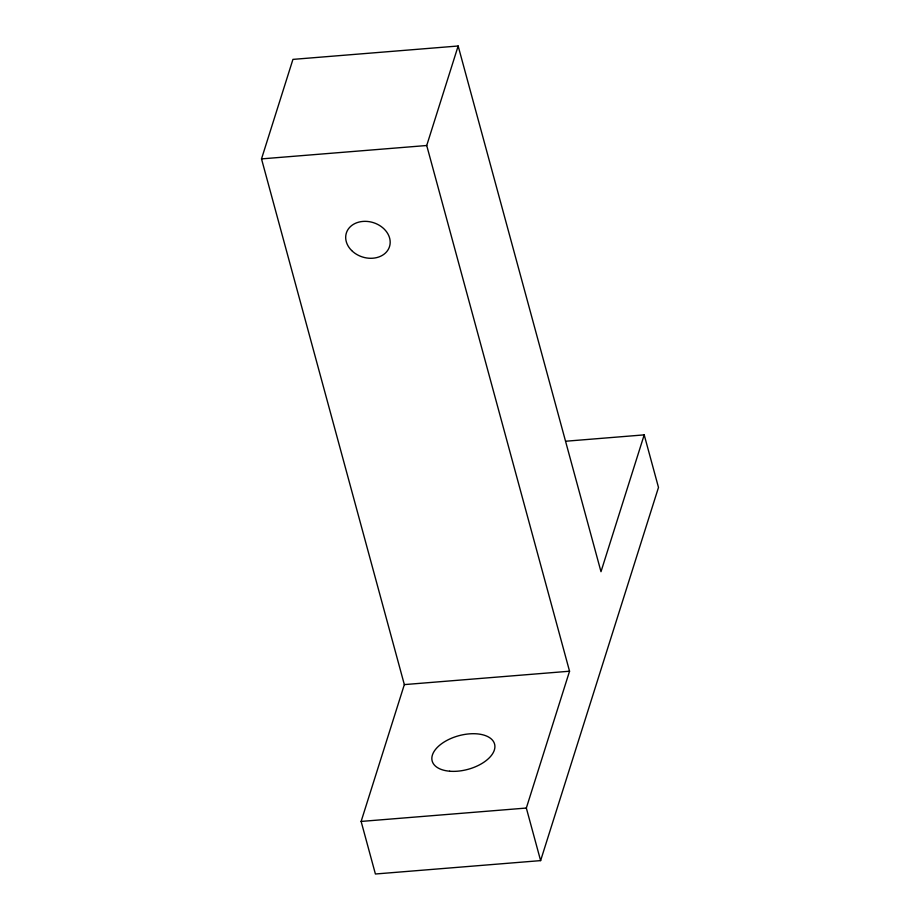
<?xml version="1.0" encoding="UTF-8"?>
<svg xmlns="http://www.w3.org/2000/svg" width="920" height="920" viewBox="0 0 920 920"><rect width="100%" height="100%" fill="white"/><g stroke="black" fill="none" stroke-linecap="round" stroke-linejoin="round"><path stroke-width="1.38" d="M644.207 434.872L658.49 487.439L540.615 860.614L375.406 874L361.123 821.433L404.34 684.606L261.51 158.895L292.939 59.386L458.16 46L600.99 571.699L644.207 434.872L565.869 441.22M540.615 860.614L526.332 808.047L569.549 671.22L426.719 145.51L458.16 46M261.51 158.895L426.719 145.51M404.34 684.606L569.549 671.22M361.123 821.433L526.332 808.047M449.661 771.213A32.326 17.422 -15.2 0 0 494.822 745.292A32.326 17.422 -15.2 0 0 445.636 741.117A32.326 17.422 -15.2 0 0 449.661 771.213M351.647 250.539A22.632 18.02 17.5 0 0 389.206 247.503A22.632 18.02 17.5 0 0 362.917 221.421A22.632 18.02 17.5 0 0 351.647 250.539"/></g></svg>
